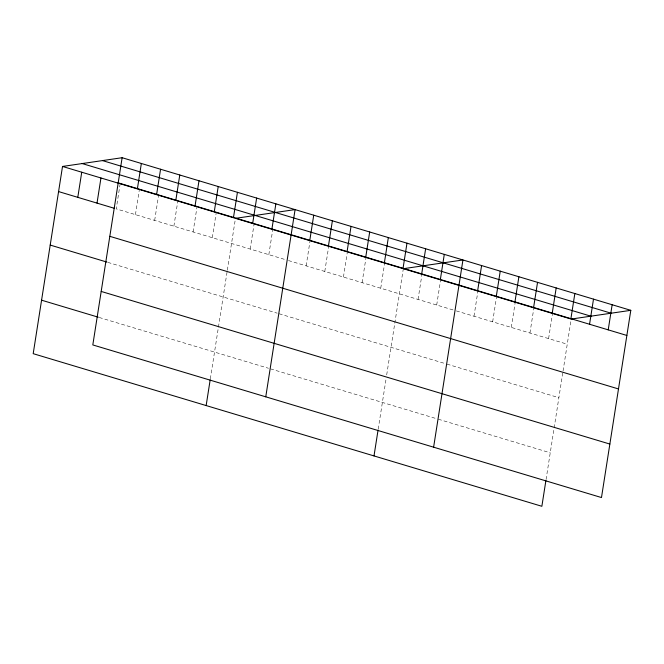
<?xml version="1.0" encoding="UTF-8"?>
<svg xmlns="http://www.w3.org/2000/svg" width="664" height="664" viewBox="0 0 664 664"><rect width="100%" height="100%" fill="white"/><g stroke="black" fill="none" stroke-linecap="round" stroke-linejoin="round"><path stroke-width="0.5" stroke-dasharray="3.32 2.49" d="M120.167 183.745L116.233 208.878L285.52 259.666M135.448 214.646L139.382 189.514M154.662 220.406L158.596 195.274M173.885 226.175L177.819 201.043M193.1 231.935L197.034 206.811M212.314 237.704L216.248 212.571M210.339 378.82L227.188 271.202M227.345 270.215L235.463 218.34M250.179 249.066L254.113 223.934M268.829 254.661L272.771 229.528M306.137 265.857L310.071 240.725M324.787 271.452L328.721 246.319M343.437 277.046L347.372 251.913M362.087 282.64L366.022 257.507M380.738 288.242L384.672 263.11M378.198 429.185L386.058 378.961M386.697 374.878L403.322 268.704M418.038 299.431L421.98 274.298M436.696 305.025L440.63 279.893M473.996 316.222L477.931 291.089M492.646 321.816L496.581 296.683M511.297 327.41L515.231 302.278M529.947 333.004L533.881 307.872M548.597 338.599L552.539 313.474M546.057 479.549L562.906 371.931M563.064 370.944L571.189 319.069M288.466 260.554L454.359 310.329M456.326 310.918L567.247 344.201M107.858 262.371L277.145 313.159M279.104 313.748L445.984 363.822M446.972 364.113L558.872 397.686M99.226 317.483L268.513 368.271M270.48 368.86L436.373 418.635M438.34 419.225L550.24 452.798"/><path stroke-width="1" d="M122.135 157.708L92.811 344.931L601.484 497.552L630.8 310.329L122.135 157.708L62.516 166.448L33.2 353.671L541.865 506.292L545.899 480.537M77.796 197.349L81.738 172.217M97.019 203.109L100.953 177.977M137.415 188.601L141.349 163.477M156.629 194.369L160.563 169.237M175.844 200.138L179.778 175.005M195.058 205.898L199.001 180.774M214.281 211.667L218.215 186.534M233.496 217.435L237.43 192.303M206.147 405.563L210.181 379.808M252.71 223.195L256.644 198.063M271.925 228.964L275.867 203.831M265.758 396.823L295.082 209.6L235.463 218.34L327.742 246.029M309.797 240.327L313.732 215.194M328.448 245.921L332.382 220.788M347.098 251.515L351.032 226.382M365.748 257.109L369.682 231.985M384.398 262.712L388.332 237.579M403.048 268.306L406.982 243.173M374.006 455.927L378.04 430.172M421.698 273.9L425.641 248.768M440.356 279.494L444.291 254.362M433.617 447.187L462.941 259.964L403.322 268.704M477.657 290.691L481.591 265.558M496.307 296.285L500.241 271.153M514.957 301.879L518.891 276.747M533.607 307.474L537.541 282.349M552.257 313.076L556.191 287.944M570.907 318.67L574.85 293.538M589.566 324.264L593.5 299.132M608.216 329.859L612.15 304.726M630.8 310.329L571.189 319.069L552.539 313.474M102.463 160.588L611.129 313.209M82.195 163.568L590.86 316.18M118.2 182.841L626.866 335.453M62.516 166.448L119.205 183.455M120.167 183.745L139.382 189.514M140.345 189.796L176.856 200.752M177.819 201.043L197.034 206.811M197.996 207.093L234.508 218.049M328.721 246.319L347.372 251.913M348.351 252.212L365.042 257.217M366.022 257.507L440.63 279.893M441.61 280.191L458.301 285.196M459.281 285.495L477.931 291.089M478.91 291.38L495.601 296.385M496.581 296.683L551.552 313.176M58.581 191.581L114.308 208.297M109.817 236.326L618.491 388.946M50.207 245.074L106.896 262.081M101.194 291.438L609.859 444.058M41.575 300.186L98.264 317.193"/></g></svg>
